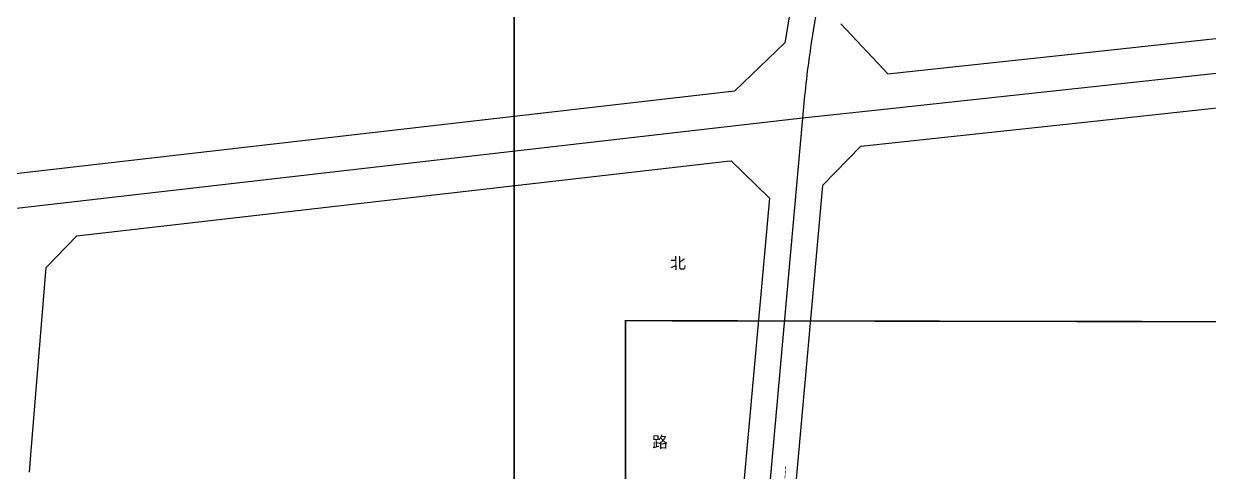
# Model space of a CAD drawing. Extents: x 529262 to 576451, y 2694391 to 2717535.
# Drawn here: x 565463.3 to 565875.1, y 2710225.7 to 2710381.3 of the extents above; entities that cross this region are included whole.
import ezdxf
from ezdxf.enums import TextEntityAlignment as Align
from ezdxf.xclip import XClip

# ---------------------------------------------------------------- set-up
doc = ezdxf.new("R2010")
doc.units = 0
doc.header["$XCLIPFRAME"] = 0
for name, color, linetype in [('DLSS', 4, 'Continuous'), ('PP-COM', 7, 'Continuous'), ('RD-中线', 40, 'Continuous'), ('RD-红线', 7, 'Continuous'), ('RD-路名', 7, 'Continuous')]:
    doc.layers.add(name, color=color, linetype=linetype)
doc.styles.add('黑体', font='simhei.ttf')

# ---------------------------------------------------------------- blocks, each defined once
blk = doc.blocks.new('A$C19FD0107')
at = {"layer": 'RD-中线', "color": 8, "linetype": 'Continuous', "flags": 128}
for points in [[(-5107.95, 16504.07), (-5219.45, 16202.02, 0.04717), (-5233.93, 16147.44), (-5260.68, 15986.84, 0.018836), (-5263.55, 15964.43), (-5278.55, 15797.76, 0.007917), (-5279.02, 15791.45), (-5281.36, 15751.13, 0.020425), (-5281.64, 15734.8), (-5276.77, 15528.25), (-5282.01, 15387.42), (-5280.48, 15295.55, 0.000055), (-5280.48, 15295.44), (-5280.16, 15276.46)], [(-4490.73, 14139.44, 0), (-4490.29, 14139.42)], [(-3818.25, 14086.17, 0), (-3817.74, 14086.17)]]:
    blk.add_lwpolyline(points, format="xyb", dxfattribs=at)
at = {"layer": 'RD-中线', "color": 8}
for points in [[(-5264.12, 15958.11), (-5237.99, 15960.91), (-5166.31, 15968.63), (-5036.02, 15982.69), (-4967.66, 15990.02), (-4926.24, 15994.49), (-4880.21, 15999.78), (-4813.32, 16008.24, -0.008295), (-4796.83, 16010.05), (-4682.28, 16020.7, -0.014059), (-4673.86, 16021.24), (-4650.96, 16022.07)], [(-5819, 15908.17), (-5793.21, 15904.27, 0.064158), (-5754.88, 15903.44), (-5549.42, 15925.37), (-5264.12, 15958.11)]]:
    blk.add_lwpolyline(points, format="xyb", dxfattribs=at)
at = {"layer": 'RD-红线', "color": 8, "linetype": 'Continuous', "flags": 128}
for points in [[(-5242.32, 16151.82), (-5242.78, 16149.08), (-5270.27, 15984.06)], [(-5257.2, 15934.64), (-5268.8, 15805.69)], [(-5275.67, 15930.18), (-5286.6, 15808.71)], [(-5532.75, 15835.11), (-5532.25, 15841.11), (-5526.86, 15906.16)]]:
    blk.add_lwpolyline(points, dxfattribs=at)
at = {"layer": 'RD-红线', "color": 8}
for points in [[(-5234.51, 15973.36), (-5224.86, 15974.4), (-5167.59, 15980.56), (-5037.31, 15994.62), (-4968.94, 16001.95), (-4927.57, 16006.42), (-4888.7, 16010.88)], [(-5243.86, 15948.21), (-5165.02, 15956.7), (-5034.74, 15970.76), (-4966.39, 15978.09), (-4924.91, 15982.56), (-4878.77, 15987.87), (-4864.97, 15989.61)], [(-5516.27, 15917.09), (-5290.37, 15943.02), (-5288.99, 15943.18)]]:
    blk.add_lwpolyline(points, dxfattribs=at)
at = {"layer": 'RD-红线', "color": 8, "linetype": 'Continuous'}
for points in [[(-5250.91, 15990.74), (-5234.51, 15973.36, 0.496422)], [(-5287.72, 15967.48), (-5270.27, 15984.06, 0.334568)], [(-5243.86, 15948.21), (-5257.2, 15934.64, 0.357624)], [(-5275.67, 15930.18), (-5288.99, 15943.18, 0.475313)], [(-5516.27, 15917.09), (-5526.86, 15906.16, 0.35765)]]:
    blk.add_lwpolyline(points, format="xyb", dxfattribs=at)
at = {"layer": 'RD-红线', "color": 8}
blk.add_lwpolyline([(-5792.16, 15916.49), (-5786.88, 15915.53, 0.055827), (-5756.16, 15915.37), (-5550.74, 15937.29), (-5290.79, 15967.13), (-5287.72, 15967.48)], format="xyb", dxfattribs=at)

msp = doc.modelspace()

# ---------------------------------------------------------------- linework, layer by layer
at = {"const_width": 0.5}
for points in [[(565062.29, 2710848.526), (565062.311, 2710129.036), (565387.805, 2710129.522), (565387.797, 2710202.437), (565633.664, 2710202.354), (565633.677, 2710848.495), (565062.29, 2710848.526)], [(565672.321, 2710278.301), (565672.585, 2709559.658), (565998.518, 2709559.806), (565998.431, 2709633.053), (566244.06, 2709633.048), (566244.009, 2710277.359), (565672.321, 2710278.301)]]:
    msp.add_lwpolyline(points, dxfattribs=at)
at = {"layer": 'DLSS', "linetype": 'Continuous', "const_width": 0.175, "elevation": 135.402, "flags": 128}
msp.add_lwpolyline([(565728.036, 2710227.994), (565727.308, 2710218.639), (565726.265, 2710212.137), (565725.715, 2710197.24), (565725.992, 2710191.696), (565726.324, 2710188.979), (565727.845, 2710185.88), (565729.677, 2710182.823), (565731.623, 2710180.344), (565733.475, 2710178.401), (565736.429, 2710176.071), (565739.76, 2710174.484), (565746.029, 2710172.225), (565779.953, 2710169.274), (565781.952, 2710169.069), (565841.374, 2710162.581), (565985.457, 2710152.021), (565985.745, 2710157.864)], dxfattribs=at)

# ---------------------------------------------------------------- block references
at = {"layer": 'PP-COM'}
ref = msp.add_blockref('A$C19FD0107', (570997.993, 2694390.603), dxfattribs=at)
XClip(ref).set_block_clipping_path([(-9366.4383134884, 14428.6043910822), (-3328.4480743363, 17452.7484863754)])

# ---------------------------------------------------------------- texts
at = {"layer": 'RD-路名', "color": 7, "style": '黑体'}
for s, p in [('北', (565690.591, 2710298.347)), ('路', (565684.318, 2710236.32))]:
    msp.add_text(s, height=4, rotation=1.30936, dxfattribs=at).set_placement(p, align=Align.MIDDLE)

doc.saveas('drawing.dxf')
